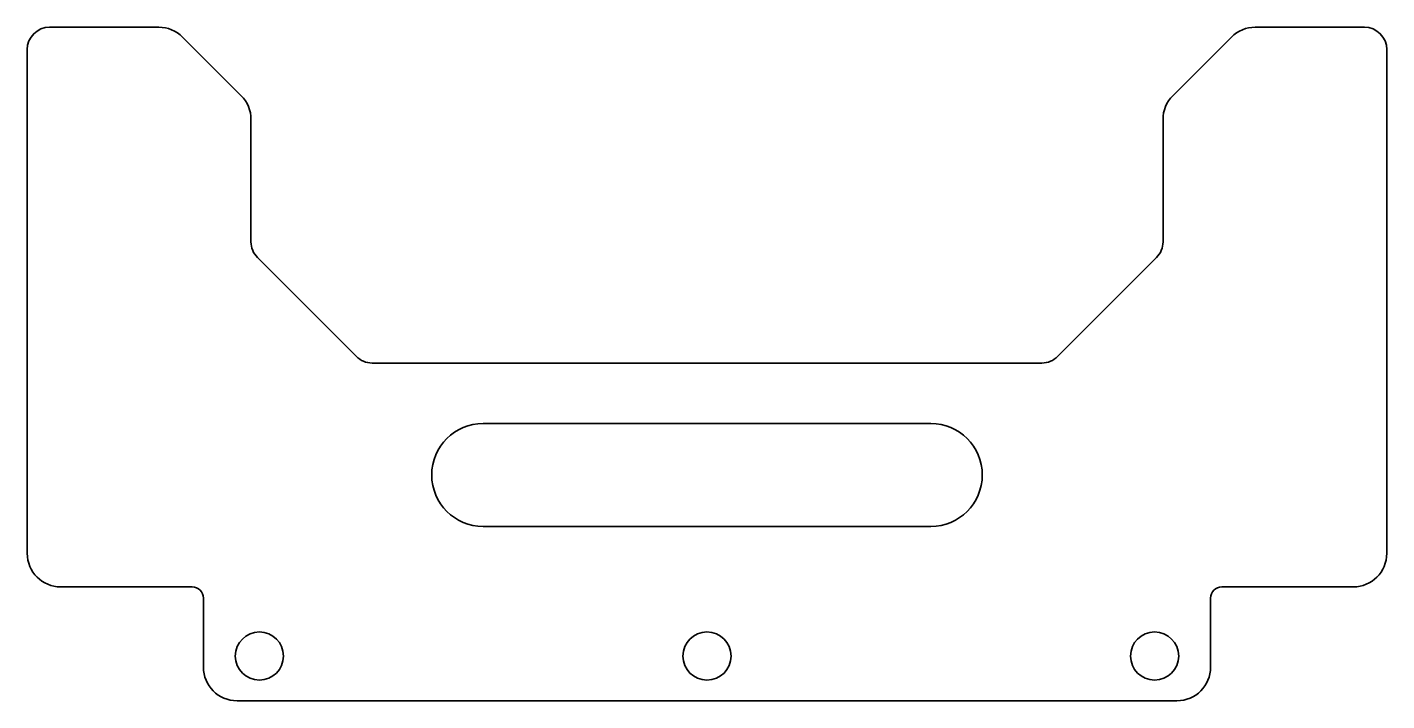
# Model space of a CAD drawing. Header units: millimetres. Extents: x 48 to 170, y 133 to 193.
import ezdxf

# ---------------------------------------------------------------- set-up
doc = ezdxf.new("R2010")
doc.units = ezdxf.units.MM
doc.header["$LTSCALE"] = 0.75
doc.layers.add('Visible', color=7, linetype='Continuous', lineweight=35)

msp = doc.modelspace()

# ---------------------------------------------------------------- linework, layer by layer
at = {"layer": 'Visible'}
for p, q in [((50.374861, 193.476582), (60.13222, 193.476582)), ((158.117501, 193.476582), (167.874861, 193.476582)), ((62.25354, 192.597902), (67.496181, 187.355262)), ((150.75354, 187.355262), (155.996181, 192.597902)), ((48.374861, 146.476582), (48.374861, 191.476582)), ((169.874861, 146.476582), (169.874861, 191.476582)), ((68.374861, 174.305009), (68.374861, 185.233941)), ((149.874861, 174.305009), (149.874861, 185.233941)), ((77.789074, 164.062369), (68.960647, 172.890796)), ((149.289074, 172.890796), (140.460647, 164.062369)), ((139.046434, 163.476582), (79.203288, 163.476582)), ((89.124861, 158.076582), (129.124861, 158.076582)), ((129.124861, 148.876582), (89.124861, 148.876582)), ((51.374861, 143.476582), (63.124861, 143.476582)), ((155.124861, 143.476582), (166.874861, 143.476582)), ((64.124861, 142.476582), (64.124861, 136.301582)), ((154.124861, 142.476582), (154.124861, 136.301582)), ((67.124861, 133.301582), (151.124861, 133.301582))]:
    msp.add_line(p, q, dxfattribs=at)
at = {"layer": 'Visible', "extrusion": (0, 0, -1)}
for centre in [(-69.124861, 137.301582), (-109.124861, 137.301582), (-149.124861, 137.301582)]:
    msp.add_circle(centre, 2.15, dxfattribs=at)
for centre, radius, start, end in [((-50.374861, 191.476582), 2, 0, 90), ((-60.13222, 190.476582), 3, 90, 135), ((-158.117501, 190.476582), 3, 45, 90), ((-167.874861, 191.476582), 2, 90, 180), ((-65.374861, 185.233941), 3, 135, 180), ((-152.874861, 185.233941), 3, 0, 45), ((-89.124861, 153.476582), 4.6, 270, 90), ((-129.124861, 153.476582), 4.6, 90, 270), ((-51.374861, 146.476582), 3, 270, 0), ((-166.874861, 146.476582), 3, 180, 270), ((-67.124861, 136.301582), 3, 270, 0), ((-151.124861, 136.301582), 3, 180, 270)]:
    msp.add_arc(centre, radius, start, end, dxfattribs=at)
at = {"layer": 'Visible'}
for centre, radius, start, end in [((70.374861, 174.305009), 2, 180, 225), ((147.874861, 174.305009), 2, 315, 0), ((79.203288, 165.476582), 2, 225, 270), ((139.046434, 165.476582), 2, 270, 315), ((63.124861, 142.476582), 1, 0, 90), ((155.124861, 142.476582), 1, 90, 180)]:
    msp.add_arc(centre, radius, start, end, dxfattribs=at)

doc.saveas('drawing.dxf')
